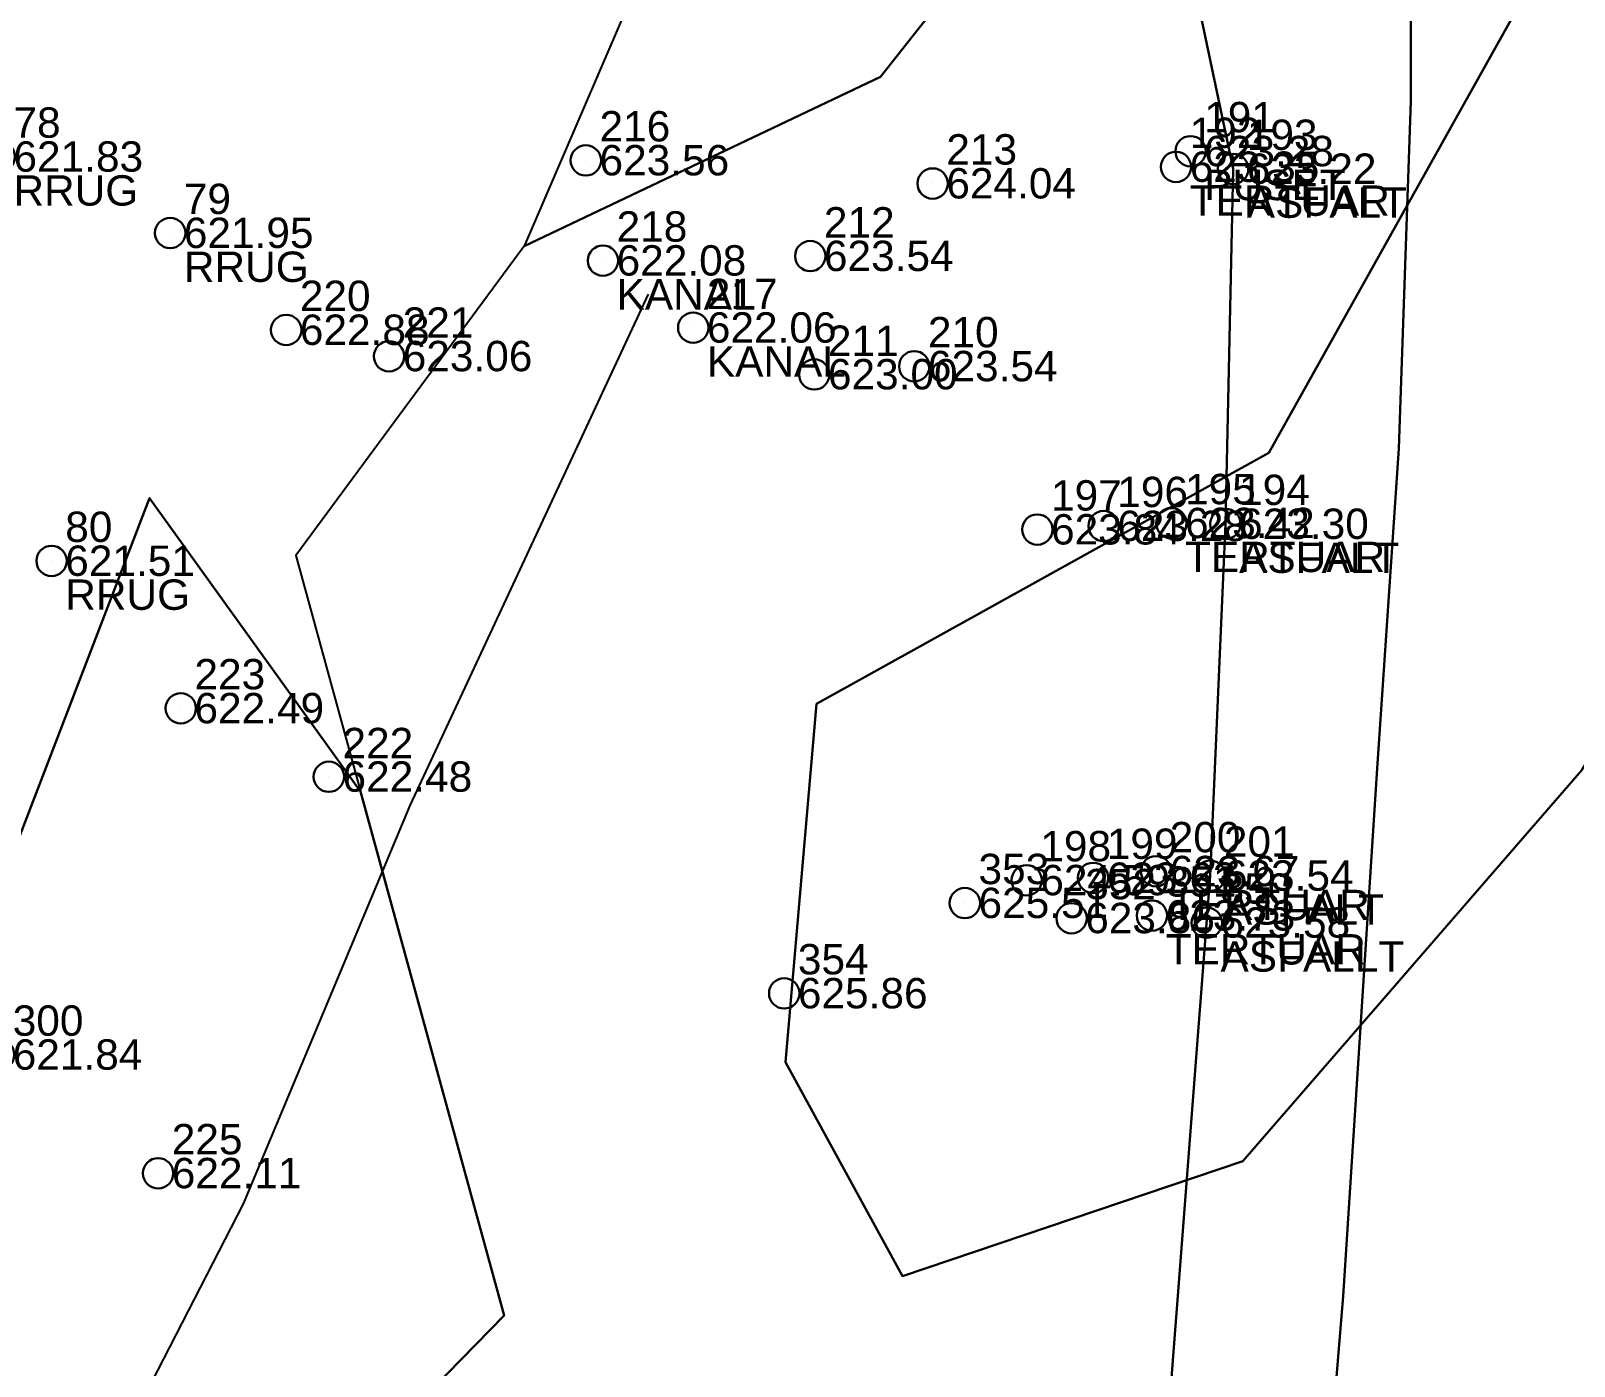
# Model space of a CAD drawing. Header units: metres. Extents: x 7508000 to 7510589, y 4725804 to 4728000.
# Drawn here: x 7509528 to 7509578.8, y 4726993.3 to 4727037.3 of the extents above; entities that cross this region are included whole.
import ezdxf

# ---------------------------------------------------------------- set-up
doc = ezdxf.new("R2010")
doc.units = ezdxf.units.M
for name, color, linetype in [('_KOCKA', 5, 'Continuous'), ('OBILIQ_PAR_PARCELGEOM_ILI', 7, 'Continuous'), ('Orotofoto 2018', 7, 'Continuous'), ('Parcela Baze', 7, 'Continuous'), ('V-NODE', 1, 'Continuous'), ('V-NODE-TEXT', 11, 'Continuous')]:
    doc.layers.add(name, color=color, linetype=linetype)
doc.styles.get("Standard").update_dxf_attribs({"font": 'arial.ttf'})
picture_1 = doc.add_image_def('image1.ecw', size_in_pixel=(11111, 11111))

# ---------------------------------------------------------------- blocks, each defined once
blk = doc.blocks.new('*U54')
at = {"color": 0, "linetype": 'ByBlock', "lineweight": -2, "transparency": 16777216}
blk.add_line((0, 0), (0, 0), dxfattribs=at)
blk.add_circle((0, 0), 0.5, dxfattribs=at)
blk = doc.blocks.new('*U286', base_point=(7509526.938, 4727033.123, 621.828))
at = {"layer": 'V-NODE-TEXT', "color": 1, "linetype": 'ByBlock', "char_height": 1}
for s, insert, attachment_point in [('78', (7509527.388, 4727033.734, 621.828), 7), ('621.83', (7509527.388, 4727033.123, 621.828), 4), ('RRUG', (7509527.388, 4727032.512, 621.828), 1)]:
    blk.add_mtext(s, dxfattribs=dict(at, insert=insert, attachment_point=attachment_point))
blk = doc.blocks.new('*U287', base_point=(7509526.938, 4727033.123, 621.828))
at = {"layer": 'V-NODE-TEXT', "color": 7, "lineweight": -2}
blk.add_blockref('*U286', (7509526.938, 4727033.123, 621.828), dxfattribs=at)
blk = doc.blocks.new('*U288', base_point=(7509526.938, 4727033.123, 621.828))
at = {"layer": 'V-NODE', "color": 7, "lineweight": -2, "xscale": 0.9999999800000003, "yscale": 0.9999999800000003, "zscale": 0.9999999800000003}
blk.add_blockref('*U54', (7509526.938, 4727033.123, 621.828), dxfattribs=at)
at = {"layer": 'V-NODE-TEXT', "color": 7, "lineweight": -2}
blk.add_blockref('*U287', (7509526.938, 4727033.123, 621.828), dxfattribs=at)
blk = doc.blocks.new('*U289', base_point=(7509532.551, 4727030.609, 621.9484))
at = {"layer": 'V-NODE-TEXT', "color": 1, "linetype": 'ByBlock', "char_height": 1}
for s, insert, attachment_point in [('79', (7509533.001, 4727031.219573, 621.9484), 7), ('621.95', (7509533.001, 4727030.609, 621.9484), 4), ('RRUG', (7509533.001, 4727029.998427, 621.9484), 1)]:
    blk.add_mtext(s, dxfattribs=dict(at, insert=insert, attachment_point=attachment_point))
blk = doc.blocks.new('*U290', base_point=(7509532.551, 4727030.609, 621.948))
at = {"layer": 'V-NODE-TEXT', "color": 7, "lineweight": -2}
blk.add_blockref('*U289', (7509532.551, 4727030.609, 621.948), dxfattribs=at)
blk = doc.blocks.new('*U291', base_point=(7509532.551, 4727030.609, 621.948))
at = {"layer": 'V-NODE', "color": 7, "lineweight": -2, "xscale": 0.9999999800000003, "yscale": 0.9999999800000003, "zscale": 0.9999999800000003}
blk.add_blockref('*U54', (7509532.551, 4727030.609, 621.948), dxfattribs=at)
at = {"layer": 'V-NODE-TEXT', "color": 7, "lineweight": -2}
blk.add_blockref('*U290', (7509532.551, 4727030.609, 621.948), dxfattribs=at)
blk = doc.blocks.new('*U292', base_point=(7509528.644, 4727019.807, 621.5142))
at = {"layer": 'V-NODE-TEXT', "color": 1, "linetype": 'ByBlock', "char_height": 1}
for s, insert, attachment_point in [('80', (7509529.094, 4727020.417573, 621.5142), 7), ('621.51', (7509529.094, 4727019.807, 621.5142), 4), ('RRUG', (7509529.094, 4727019.196427, 621.5142), 1)]:
    blk.add_mtext(s, dxfattribs=dict(at, insert=insert, attachment_point=attachment_point))
blk = doc.blocks.new('*U293', base_point=(7509528.644, 4727019.807, 621.514))
at = {"layer": 'V-NODE-TEXT', "color": 7, "lineweight": -2}
blk.add_blockref('*U292', (7509528.644, 4727019.807, 621.514), dxfattribs=at)
blk = doc.blocks.new('*U294', base_point=(7509528.644, 4727019.807, 621.514))
at = {"layer": 'V-NODE', "color": 7, "lineweight": -2, "xscale": 0.9999999800000003, "yscale": 0.9999999800000003, "zscale": 0.9999999800000003}
blk.add_blockref('*U54', (7509528.644, 4727019.807, 621.514), dxfattribs=at)
at = {"layer": 'V-NODE-TEXT', "color": 7, "lineweight": -2}
blk.add_blockref('*U293', (7509528.644, 4727019.807, 621.514), dxfattribs=at)
blk = doc.blocks.new('*U616', base_point=(7509566.163, 4727033.303, 623.281))
at = {"layer": 'V-NODE-TEXT', "color": 1, "linetype": 'ByBlock', "char_height": 1}
for s, insert, attachment_point in [('191', (7509566.613, 4727033.914, 623.281), 7), ('623.28', (7509566.613, 4727033.303, 623.281), 4), ('PUSET', (7509566.613, 4727032.692, 623.281), 1)]:
    blk.add_mtext(s, dxfattribs=dict(at, insert=insert, attachment_point=attachment_point))
blk = doc.blocks.new('*U617', base_point=(7509566.163, 4727033.303, 623.281))
at = {"layer": 'V-NODE-TEXT', "color": 7, "lineweight": -2}
blk.add_blockref('*U616', (7509566.163, 4727033.303, 623.281), dxfattribs=at)
blk = doc.blocks.new('*U618', base_point=(7509566.163, 4727033.303, 623.281))
at = {"layer": 'V-NODE', "color": 7, "lineweight": -2, "xscale": 0.9999999800000003, "yscale": 0.9999999800000003, "zscale": 0.9999999800000003}
blk.add_blockref('*U54', (7509566.163, 4727033.303, 623.281), dxfattribs=at)
at = {"layer": 'V-NODE-TEXT', "color": 7, "lineweight": -2}
blk.add_blockref('*U617', (7509566.163, 4727033.303, 623.281), dxfattribs=at)
blk = doc.blocks.new('*U619', base_point=(7509565.683, 4727032.787, 623.351))
at = {"layer": 'V-NODE-TEXT', "color": 1, "linetype": 'ByBlock', "char_height": 1}
for s, insert, attachment_point in [('192', (7509566.133, 4727033.398, 623.351), 7), ('623.35', (7509566.133, 4727032.787, 623.351), 4), ('TERTUAR', (7509566.133, 4727032.176, 623.351), 1)]:
    blk.add_mtext(s, dxfattribs=dict(at, insert=insert, attachment_point=attachment_point))
blk = doc.blocks.new('*U620', base_point=(7509565.683, 4727032.787, 623.351))
at = {"layer": 'V-NODE-TEXT', "color": 7, "lineweight": -2}
blk.add_blockref('*U619', (7509565.683, 4727032.787, 623.351), dxfattribs=at)
blk = doc.blocks.new('*U621', base_point=(7509565.683, 4727032.787, 623.351))
at = {"layer": 'V-NODE', "color": 7, "lineweight": -2, "xscale": 0.9999999800000003, "yscale": 0.9999999800000003, "zscale": 0.9999999800000003}
blk.add_blockref('*U54', (7509565.683, 4727032.787, 623.351), dxfattribs=at)
at = {"layer": 'V-NODE-TEXT', "color": 7, "lineweight": -2}
blk.add_blockref('*U620', (7509565.683, 4727032.787, 623.351), dxfattribs=at)
blk = doc.blocks.new('*U622', base_point=(7509567.565, 4727032.721, 623.223))
at = {"layer": 'V-NODE-TEXT', "color": 1, "linetype": 'ByBlock', "char_height": 1}
for s, insert, attachment_point in [('193', (7509568.015, 4727033.332, 623.223), 7), ('623.22', (7509568.015, 4727032.721, 623.223), 4), ('ASFALT', (7509568.015, 4727032.11, 623.223), 1)]:
    blk.add_mtext(s, dxfattribs=dict(at, insert=insert, attachment_point=attachment_point))
blk = doc.blocks.new('*U623', base_point=(7509567.565, 4727032.721, 623.223))
at = {"layer": 'V-NODE-TEXT', "color": 7, "lineweight": -2}
blk.add_blockref('*U622', (7509567.565, 4727032.721, 623.223), dxfattribs=at)
blk = doc.blocks.new('*U624', base_point=(7509567.565, 4727032.721, 623.223))
at = {"layer": 'V-NODE', "color": 7, "lineweight": -2, "xscale": 0.9999999800000003, "yscale": 0.9999999800000003, "zscale": 0.9999999800000003}
blk.add_blockref('*U54', (7509567.565, 4727032.721, 623.223), dxfattribs=at)
at = {"layer": 'V-NODE-TEXT', "color": 7, "lineweight": -2}
blk.add_blockref('*U623', (7509567.565, 4727032.721, 623.223), dxfattribs=at)
blk = doc.blocks.new('*U625', base_point=(7509567.311, 4727021.024, 623.298))
at = {"layer": 'V-NODE-TEXT', "color": 1, "linetype": 'ByBlock', "char_height": 1}
for s, insert, attachment_point in [('194', (7509567.761, 4727021.635, 623.298), 7), ('623.30', (7509567.761, 4727021.024, 623.298), 4), ('ASFALT', (7509567.761, 4727020.413, 623.298), 1)]:
    blk.add_mtext(s, dxfattribs=dict(at, insert=insert, attachment_point=attachment_point))
blk = doc.blocks.new('*U626', base_point=(7509567.311, 4727021.024, 623.298))
at = {"layer": 'V-NODE-TEXT', "color": 7, "lineweight": -2}
blk.add_blockref('*U625', (7509567.311, 4727021.024, 623.298), dxfattribs=at)
blk = doc.blocks.new('*U627', base_point=(7509567.311, 4727021.024, 623.298))
at = {"layer": 'V-NODE', "color": 7, "lineweight": -2, "xscale": 0.9999999800000003, "yscale": 0.9999999800000003, "zscale": 0.9999999800000003}
blk.add_blockref('*U54', (7509567.311, 4727021.024, 623.298), dxfattribs=at)
at = {"layer": 'V-NODE-TEXT', "color": 7, "lineweight": -2}
blk.add_blockref('*U626', (7509567.311, 4727021.024, 623.298), dxfattribs=at)
blk = doc.blocks.new('*U628', base_point=(7509565.53, 4727021.05, 623.425))
at = {"layer": 'V-NODE-TEXT', "color": 1, "linetype": 'ByBlock', "char_height": 1}
for s, insert, attachment_point in [('195', (7509565.98, 4727021.661, 623.425), 7), ('623.42', (7509565.98, 4727021.05, 623.425), 4), ('TERTUAR', (7509565.98, 4727020.439, 623.425), 1)]:
    blk.add_mtext(s, dxfattribs=dict(at, insert=insert, attachment_point=attachment_point))
blk = doc.blocks.new('*U629', base_point=(7509565.53, 4727021.05, 623.425))
at = {"layer": 'V-NODE-TEXT', "color": 7, "lineweight": -2}
blk.add_blockref('*U628', (7509565.53, 4727021.05, 623.425), dxfattribs=at)
blk = doc.blocks.new('*U630', base_point=(7509565.53, 4727021.05, 623.425))
at = {"layer": 'V-NODE', "color": 7, "lineweight": -2, "xscale": 0.9999999800000003, "yscale": 0.9999999800000003, "zscale": 0.9999999800000003}
blk.add_blockref('*U54', (7509565.53, 4727021.05, 623.425), dxfattribs=at)
at = {"layer": 'V-NODE-TEXT', "color": 7, "lineweight": -2}
blk.add_blockref('*U629', (7509565.53, 4727021.05, 623.425), dxfattribs=at)
blk = doc.blocks.new('*U631', base_point=(7509563.298, 4727020.955, 623.281))
at = {"layer": 'V-NODE-TEXT', "color": 1, "linetype": 'ByBlock', "char_height": 1}
for s, insert, attachment_point in [('196', (7509563.748, 4727021.566, 623.281), 7), ('623.28', (7509563.748, 4727020.955, 623.281), 4)]:
    blk.add_mtext(s, dxfattribs=dict(at, insert=insert, attachment_point=attachment_point))
blk = doc.blocks.new('*U632', base_point=(7509563.298, 4727020.955, 623.281))
at = {"layer": 'V-NODE-TEXT', "color": 7, "lineweight": -2}
blk.add_blockref('*U631', (7509563.298, 4727020.955, 623.281), dxfattribs=at)
blk = doc.blocks.new('*U633', base_point=(7509563.298, 4727020.955, 623.281))
at = {"layer": 'V-NODE', "color": 7, "lineweight": -2, "xscale": 0.9999999800000003, "yscale": 0.9999999800000003, "zscale": 0.9999999800000003}
blk.add_blockref('*U54', (7509563.298, 4727020.955, 623.281), dxfattribs=at)
at = {"layer": 'V-NODE-TEXT', "color": 7, "lineweight": -2}
blk.add_blockref('*U632', (7509563.298, 4727020.955, 623.281), dxfattribs=at)
blk = doc.blocks.new('*U634', base_point=(7509561.116, 4727020.841, 623.838))
at = {"layer": 'V-NODE-TEXT', "color": 1, "linetype": 'ByBlock', "char_height": 1}
for s, insert, attachment_point in [('197', (7509561.566, 4727021.452, 623.838), 7), ('623.84', (7509561.566, 4727020.841, 623.838), 4)]:
    blk.add_mtext(s, dxfattribs=dict(at, insert=insert, attachment_point=attachment_point))
blk = doc.blocks.new('*U635', base_point=(7509561.116, 4727020.841, 623.838))
at = {"layer": 'V-NODE-TEXT', "color": 7, "lineweight": -2}
blk.add_blockref('*U634', (7509561.116, 4727020.841, 623.838), dxfattribs=at)
blk = doc.blocks.new('*U636', base_point=(7509561.116, 4727020.841, 623.838))
at = {"layer": 'V-NODE', "color": 7, "lineweight": -2, "xscale": 0.9999999800000003, "yscale": 0.9999999800000003, "zscale": 0.9999999800000003}
blk.add_blockref('*U54', (7509561.116, 4727020.841, 623.838), dxfattribs=at)
at = {"layer": 'V-NODE-TEXT', "color": 7, "lineweight": -2}
blk.add_blockref('*U635', (7509561.116, 4727020.841, 623.838), dxfattribs=at)
blk = doc.blocks.new('*U637', base_point=(7509560.764, 4727009.286, 624.5886))
at = {"layer": 'V-NODE-TEXT', "color": 1, "linetype": 'ByBlock', "char_height": 1}
for s, insert, attachment_point in [('198', (7509561.214, 4727009.896573, 624.5886), 7), ('624.59', (7509561.214, 4727009.286, 624.5886), 4)]:
    blk.add_mtext(s, dxfattribs=dict(at, insert=insert, attachment_point=attachment_point))
blk = doc.blocks.new('*U638', base_point=(7509560.764, 4727009.286, 624.589))
at = {"layer": 'V-NODE-TEXT', "color": 7, "lineweight": -2}
blk.add_blockref('*U637', (7509560.764, 4727009.286, 624.589), dxfattribs=at)
blk = doc.blocks.new('*U639', base_point=(7509560.764, 4727009.286, 624.589))
at = {"layer": 'V-NODE', "color": 7, "lineweight": -2, "xscale": 0.9999999800000003, "yscale": 0.9999999800000003, "zscale": 0.9999999800000003}
blk.add_blockref('*U54', (7509560.764, 4727009.286, 624.589), dxfattribs=at)
at = {"layer": 'V-NODE-TEXT', "color": 7, "lineweight": -2}
blk.add_blockref('*U638', (7509560.764, 4727009.286, 624.589), dxfattribs=at)
blk = doc.blocks.new('*U640', base_point=(7509562.953, 4727009.365, 623.627))
at = {"layer": 'V-NODE-TEXT', "color": 1, "linetype": 'ByBlock', "char_height": 1}
for s, insert, attachment_point in [('199', (7509563.403, 4727009.976, 623.627), 7), ('623.63', (7509563.403, 4727009.365, 623.627), 4)]:
    blk.add_mtext(s, dxfattribs=dict(at, insert=insert, attachment_point=attachment_point))
blk = doc.blocks.new('*U641', base_point=(7509562.953, 4727009.365, 623.627))
at = {"layer": 'V-NODE-TEXT', "color": 7, "lineweight": -2}
blk.add_blockref('*U640', (7509562.953, 4727009.365, 623.627), dxfattribs=at)
blk = doc.blocks.new('*U642', base_point=(7509562.953, 4727009.365, 623.627))
at = {"layer": 'V-NODE', "color": 7, "lineweight": -2, "xscale": 0.9999999800000003, "yscale": 0.9999999800000003, "zscale": 0.9999999800000003}
blk.add_blockref('*U54', (7509562.953, 4727009.365, 623.627), dxfattribs=at)
at = {"layer": 'V-NODE-TEXT', "color": 7, "lineweight": -2}
blk.add_blockref('*U641', (7509562.953, 4727009.365, 623.627), dxfattribs=at)
blk = doc.blocks.new('*U643', base_point=(7509565.025, 4727009.584, 623.674))
at = {"layer": 'V-NODE-TEXT', "color": 1, "linetype": 'ByBlock', "char_height": 1}
for s, insert, attachment_point in [('200', (7509565.475, 4727010.195, 623.674), 7), ('623.67', (7509565.475, 4727009.584, 623.674), 4), ('TERTUAR', (7509565.475, 4727008.973, 623.674), 1)]:
    blk.add_mtext(s, dxfattribs=dict(at, insert=insert, attachment_point=attachment_point))
blk = doc.blocks.new('*U644', base_point=(7509565.025, 4727009.584, 623.674))
at = {"layer": 'V-NODE-TEXT', "color": 7, "lineweight": -2}
blk.add_blockref('*U643', (7509565.025, 4727009.584, 623.674), dxfattribs=at)
blk = doc.blocks.new('*U645', base_point=(7509565.025, 4727009.584, 623.674))
at = {"layer": 'V-NODE', "color": 7, "lineweight": -2, "xscale": 0.9999999800000003, "yscale": 0.9999999800000003, "zscale": 0.9999999800000003}
blk.add_blockref('*U54', (7509565.025, 4727009.584, 623.674), dxfattribs=at)
at = {"layer": 'V-NODE-TEXT', "color": 7, "lineweight": -2}
blk.add_blockref('*U644', (7509565.025, 4727009.584, 623.674), dxfattribs=at)
blk = doc.blocks.new('*U646', base_point=(7509566.81, 4727009.436, 623.539))
at = {"layer": 'V-NODE-TEXT', "color": 1, "linetype": 'ByBlock', "char_height": 1}
for s, insert, attachment_point in [('201', (7509567.26, 4727010.047, 623.539), 7), ('623.54', (7509567.26, 4727009.436, 623.539), 4), ('ASFALT', (7509567.26, 4727008.825, 623.539), 1)]:
    blk.add_mtext(s, dxfattribs=dict(at, insert=insert, attachment_point=attachment_point))
blk = doc.blocks.new('*U647', base_point=(7509566.81, 4727009.436, 623.539))
at = {"layer": 'V-NODE-TEXT', "color": 7, "lineweight": -2}
blk.add_blockref('*U646', (7509566.81, 4727009.436, 623.539), dxfattribs=at)
blk = doc.blocks.new('*U648', base_point=(7509566.81, 4727009.436, 623.539))
at = {"layer": 'V-NODE', "color": 7, "lineweight": -2, "xscale": 0.9999999800000003, "yscale": 0.9999999800000003, "zscale": 0.9999999800000003}
blk.add_blockref('*U54', (7509566.81, 4727009.436, 623.539), dxfattribs=at)
at = {"layer": 'V-NODE-TEXT', "color": 7, "lineweight": -2}
blk.add_blockref('*U647', (7509566.81, 4727009.436, 623.539), dxfattribs=at)
blk = doc.blocks.new('*U649', base_point=(7509557.06, 4727026.219, 623.542))
at = {"layer": 'V-NODE-TEXT', "color": 1, "linetype": 'ByBlock', "char_height": 1}
for s, insert, attachment_point in [('210', (7509557.51, 4727026.83, 623.542), 7), ('623.54', (7509557.51, 4727026.219, 623.542), 4)]:
    blk.add_mtext(s, dxfattribs=dict(at, insert=insert, attachment_point=attachment_point))
blk = doc.blocks.new('*U650', base_point=(7509557.06, 4727026.219, 623.542))
at = {"layer": 'V-NODE-TEXT', "color": 7, "lineweight": -2}
blk.add_blockref('*U649', (7509557.06, 4727026.219, 623.542), dxfattribs=at)
blk = doc.blocks.new('*U651', base_point=(7509557.06, 4727026.219, 623.542))
at = {"layer": 'V-NODE', "color": 7, "lineweight": -2, "xscale": 0.9999999800000003, "yscale": 0.9999999800000003, "zscale": 0.9999999800000003}
blk.add_blockref('*U54', (7509557.06, 4727026.219, 623.542), dxfattribs=at)
at = {"layer": 'V-NODE-TEXT', "color": 7, "lineweight": -2}
blk.add_blockref('*U650', (7509557.06, 4727026.219, 623.542), dxfattribs=at)
blk = doc.blocks.new('*U652', base_point=(7509553.767, 4727025.951, 623.004))
at = {"layer": 'V-NODE-TEXT', "color": 1, "linetype": 'ByBlock', "char_height": 1}
for s, insert, attachment_point in [('211', (7509554.217, 4727026.562, 623.004), 7), ('623.00', (7509554.217, 4727025.951, 623.004), 4)]:
    blk.add_mtext(s, dxfattribs=dict(at, insert=insert, attachment_point=attachment_point))
blk = doc.blocks.new('*U653', base_point=(7509553.767, 4727025.951, 623.004))
at = {"layer": 'V-NODE-TEXT', "color": 7, "lineweight": -2}
blk.add_blockref('*U652', (7509553.767, 4727025.951, 623.004), dxfattribs=at)
blk = doc.blocks.new('*U654', base_point=(7509553.767, 4727025.951, 623.004))
at = {"layer": 'V-NODE', "color": 7, "lineweight": -2, "xscale": 0.9999999800000003, "yscale": 0.9999999800000003, "zscale": 0.9999999800000003}
blk.add_blockref('*U54', (7509553.767, 4727025.951, 623.004), dxfattribs=at)
at = {"layer": 'V-NODE-TEXT', "color": 7, "lineweight": -2}
blk.add_blockref('*U653', (7509553.767, 4727025.951, 623.004), dxfattribs=at)
blk = doc.blocks.new('*U655', base_point=(7509553.635, 4727029.85, 623.538))
at = {"layer": 'V-NODE-TEXT', "color": 1, "linetype": 'ByBlock', "char_height": 1}
for s, insert, attachment_point in [('212', (7509554.085, 4727030.461, 623.538), 7), ('623.54', (7509554.085, 4727029.85, 623.538), 4)]:
    blk.add_mtext(s, dxfattribs=dict(at, insert=insert, attachment_point=attachment_point))
blk = doc.blocks.new('*U656', base_point=(7509553.635, 4727029.85, 623.538))
at = {"layer": 'V-NODE-TEXT', "color": 7, "lineweight": -2}
blk.add_blockref('*U655', (7509553.635, 4727029.85, 623.538), dxfattribs=at)
blk = doc.blocks.new('*U657', base_point=(7509553.635, 4727029.85, 623.538))
at = {"layer": 'V-NODE', "color": 7, "lineweight": -2, "xscale": 0.9999999800000003, "yscale": 0.9999999800000003, "zscale": 0.9999999800000003}
blk.add_blockref('*U54', (7509553.635, 4727029.85, 623.538), dxfattribs=at)
at = {"layer": 'V-NODE-TEXT', "color": 7, "lineweight": -2}
blk.add_blockref('*U656', (7509553.635, 4727029.85, 623.538), dxfattribs=at)
blk = doc.blocks.new('*U658', base_point=(7509557.667, 4727032.24, 624.0372))
at = {"layer": 'V-NODE-TEXT', "color": 1, "linetype": 'ByBlock', "char_height": 1}
for s, insert, attachment_point in [('213', (7509558.117, 4727032.850573, 624.0372), 7), ('624.04', (7509558.117, 4727032.24, 624.0372), 4)]:
    blk.add_mtext(s, dxfattribs=dict(at, insert=insert, attachment_point=attachment_point))
blk = doc.blocks.new('*U659', base_point=(7509557.667, 4727032.24, 624.037))
at = {"layer": 'V-NODE-TEXT', "color": 7, "lineweight": -2}
blk.add_blockref('*U658', (7509557.667, 4727032.24, 624.037), dxfattribs=at)
blk = doc.blocks.new('*U660', base_point=(7509557.667, 4727032.24, 624.037))
at = {"layer": 'V-NODE', "color": 7, "lineweight": -2, "xscale": 0.9999999800000003, "yscale": 0.9999999800000003, "zscale": 0.9999999800000003}
blk.add_blockref('*U54', (7509557.667, 4727032.24, 624.037), dxfattribs=at)
at = {"layer": 'V-NODE-TEXT', "color": 7, "lineweight": -2}
blk.add_blockref('*U659', (7509557.667, 4727032.24, 624.037), dxfattribs=at)
blk = doc.blocks.new('*U667', base_point=(7509546.243, 4727033.001, 623.563))
at = {"layer": 'V-NODE-TEXT', "color": 1, "linetype": 'ByBlock', "char_height": 1}
for s, insert, attachment_point in [('216', (7509546.693, 4727033.612, 623.563), 7), ('623.56', (7509546.693, 4727033.001, 623.563), 4)]:
    blk.add_mtext(s, dxfattribs=dict(at, insert=insert, attachment_point=attachment_point))
blk = doc.blocks.new('*U668', base_point=(7509546.243, 4727033.001, 623.563))
at = {"layer": 'V-NODE-TEXT', "color": 7, "lineweight": -2}
blk.add_blockref('*U667', (7509546.243, 4727033.001, 623.563), dxfattribs=at)
blk = doc.blocks.new('*U669', base_point=(7509546.243, 4727033.001, 623.563))
at = {"layer": 'V-NODE', "color": 7, "lineweight": -2, "xscale": 0.9999999800000003, "yscale": 0.9999999800000003, "zscale": 0.9999999800000003}
blk.add_blockref('*U54', (7509546.243, 4727033.001, 623.563), dxfattribs=at)
at = {"layer": 'V-NODE-TEXT', "color": 7, "lineweight": -2}
blk.add_blockref('*U668', (7509546.243, 4727033.001, 623.563), dxfattribs=at)
blk = doc.blocks.new('*U670', base_point=(7509549.779, 4727027.491, 622.0642))
at = {"layer": 'V-NODE-TEXT', "color": 1, "linetype": 'ByBlock', "char_height": 1}
for s, insert, attachment_point in [('217', (7509550.229, 4727028.101573, 622.0642), 7), ('622.06', (7509550.229, 4727027.491, 622.0642), 4), ('KANAL', (7509550.229, 4727026.880427, 622.0642), 1)]:
    blk.add_mtext(s, dxfattribs=dict(at, insert=insert, attachment_point=attachment_point))
blk = doc.blocks.new('*U671', base_point=(7509549.779, 4727027.491, 622.064))
at = {"layer": 'V-NODE-TEXT', "color": 7, "lineweight": -2}
blk.add_blockref('*U670', (7509549.779, 4727027.491, 622.064), dxfattribs=at)
blk = doc.blocks.new('*U672', base_point=(7509549.779, 4727027.491, 622.064))
at = {"layer": 'V-NODE', "color": 7, "lineweight": -2, "xscale": 0.9999999800000003, "yscale": 0.9999999800000003, "zscale": 0.9999999800000003}
blk.add_blockref('*U54', (7509549.779, 4727027.491, 622.064), dxfattribs=at)
at = {"layer": 'V-NODE-TEXT', "color": 7, "lineweight": -2}
blk.add_blockref('*U671', (7509549.779, 4727027.491, 622.064), dxfattribs=at)
blk = doc.blocks.new('*U673', base_point=(7509546.806, 4727029.7, 622.0842))
at = {"layer": 'V-NODE-TEXT', "color": 1, "linetype": 'ByBlock', "char_height": 1}
for s, insert, attachment_point in [('218', (7509547.256, 4727030.310573, 622.0842), 7), ('622.08', (7509547.256, 4727029.7, 622.0842), 4), ('KANAL', (7509547.256, 4727029.089427, 622.0842), 1)]:
    blk.add_mtext(s, dxfattribs=dict(at, insert=insert, attachment_point=attachment_point))
blk = doc.blocks.new('*U674', base_point=(7509546.806, 4727029.7, 622.084))
at = {"layer": 'V-NODE-TEXT', "color": 7, "lineweight": -2}
blk.add_blockref('*U673', (7509546.806, 4727029.7, 622.084), dxfattribs=at)
blk = doc.blocks.new('*U675', base_point=(7509546.806, 4727029.7, 622.084))
at = {"layer": 'V-NODE', "color": 7, "lineweight": -2, "xscale": 0.9999999800000003, "yscale": 0.9999999800000003, "zscale": 0.9999999800000003}
blk.add_blockref('*U54', (7509546.806, 4727029.7, 622.084), dxfattribs=at)
at = {"layer": 'V-NODE-TEXT', "color": 7, "lineweight": -2}
blk.add_blockref('*U674', (7509546.806, 4727029.7, 622.084), dxfattribs=at)
blk = doc.blocks.new('*U679', base_point=(7509536.372, 4727027.416, 622.8823))
at = {"layer": 'V-NODE-TEXT', "color": 1, "linetype": 'ByBlock', "char_height": 1}
for s, insert, attachment_point in [('220', (7509536.822, 4727028.026573, 622.8823), 7), ('622.88', (7509536.822, 4727027.416, 622.8823), 4)]:
    blk.add_mtext(s, dxfattribs=dict(at, insert=insert, attachment_point=attachment_point))
blk = doc.blocks.new('*U680', base_point=(7509536.372, 4727027.416, 622.882))
at = {"layer": 'V-NODE-TEXT', "color": 7, "lineweight": -2}
blk.add_blockref('*U679', (7509536.372, 4727027.416, 622.882), dxfattribs=at)
blk = doc.blocks.new('*U681', base_point=(7509536.372, 4727027.416, 622.882))
at = {"layer": 'V-NODE', "color": 7, "lineweight": -2, "xscale": 0.9999999800000003, "yscale": 0.9999999800000003, "zscale": 0.9999999800000003}
blk.add_blockref('*U54', (7509536.372, 4727027.416, 622.882), dxfattribs=at)
at = {"layer": 'V-NODE-TEXT', "color": 7, "lineweight": -2}
blk.add_blockref('*U680', (7509536.372, 4727027.416, 622.882), dxfattribs=at)
blk = doc.blocks.new('*U682', base_point=(7509539.76, 4727026.549, 623.056))
at = {"layer": 'V-NODE-TEXT', "color": 1, "linetype": 'ByBlock', "char_height": 1}
for s, insert, attachment_point in [('221', (7509540.21, 4727027.16, 623.056), 7), ('623.06', (7509540.21, 4727026.549, 623.056), 4)]:
    blk.add_mtext(s, dxfattribs=dict(at, insert=insert, attachment_point=attachment_point))
blk = doc.blocks.new('*U683', base_point=(7509539.76, 4727026.549, 623.056))
at = {"layer": 'V-NODE-TEXT', "color": 7, "lineweight": -2}
blk.add_blockref('*U682', (7509539.76, 4727026.549, 623.056), dxfattribs=at)
blk = doc.blocks.new('*U684', base_point=(7509539.76, 4727026.549, 623.056))
at = {"layer": 'V-NODE', "color": 7, "lineweight": -2, "xscale": 0.9999999800000003, "yscale": 0.9999999800000003, "zscale": 0.9999999800000003}
blk.add_blockref('*U54', (7509539.76, 4727026.549, 623.056), dxfattribs=at)
at = {"layer": 'V-NODE-TEXT', "color": 7, "lineweight": -2}
blk.add_blockref('*U683', (7509539.76, 4727026.549, 623.056), dxfattribs=at)
blk = doc.blocks.new('*U685', base_point=(7509537.777, 4727012.697, 622.477))
at = {"layer": 'V-NODE-TEXT', "color": 1, "linetype": 'ByBlock', "char_height": 1}
for s, insert, attachment_point in [('222', (7509538.227, 4727013.307573, 622.477), 7), ('622.48', (7509538.227, 4727012.697, 622.477), 4)]:
    blk.add_mtext(s, dxfattribs=dict(at, insert=insert, attachment_point=attachment_point))
blk = doc.blocks.new('*U686', base_point=(7509537.777, 4727012.697, 622.477))
at = {"layer": 'V-NODE-TEXT', "color": 7, "lineweight": -2}
blk.add_blockref('*U685', (7509537.777, 4727012.697, 622.477), dxfattribs=at)
blk = doc.blocks.new('*U687', base_point=(7509537.777, 4727012.697, 622.477))
at = {"layer": 'V-NODE', "color": 7, "lineweight": -2, "xscale": 0.9999999800000003, "yscale": 0.9999999800000003, "zscale": 0.9999999800000003}
blk.add_blockref('*U54', (7509537.777, 4727012.697, 622.477), dxfattribs=at)
at = {"layer": 'V-NODE-TEXT', "color": 7, "lineweight": -2}
blk.add_blockref('*U686', (7509537.777, 4727012.697, 622.477), dxfattribs=at)
blk = doc.blocks.new('*U688', base_point=(7509532.9, 4727014.951, 622.4899))
at = {"layer": 'V-NODE-TEXT', "color": 1, "linetype": 'ByBlock', "char_height": 1}
for s, insert, attachment_point in [('223', (7509533.35, 4727015.561573, 622.4899), 7), ('622.49', (7509533.35, 4727014.951, 622.4899), 4)]:
    blk.add_mtext(s, dxfattribs=dict(at, insert=insert, attachment_point=attachment_point))
blk = doc.blocks.new('*U689', base_point=(7509532.9, 4727014.951, 622.49))
at = {"layer": 'V-NODE-TEXT', "color": 7, "lineweight": -2}
blk.add_blockref('*U688', (7509532.9, 4727014.951, 622.49), dxfattribs=at)
blk = doc.blocks.new('*U690', base_point=(7509532.9, 4727014.951, 622.49))
at = {"layer": 'V-NODE', "color": 7, "lineweight": -2, "xscale": 0.9999999800000003, "yscale": 0.9999999800000003, "zscale": 0.9999999800000003}
blk.add_blockref('*U54', (7509532.9, 4727014.951, 622.49), dxfattribs=at)
at = {"layer": 'V-NODE-TEXT', "color": 7, "lineweight": -2}
blk.add_blockref('*U689', (7509532.9, 4727014.951, 622.49), dxfattribs=at)
blk = doc.blocks.new('*U691', base_point=(7509532.153, 4726999.634, 622.1081))
at = {"layer": 'V-NODE-TEXT', "color": 1, "linetype": 'ByBlock', "char_height": 1}
for s, insert, attachment_point in [('225', (7509532.603, 4727000.244573, 622.1081), 7), ('622.11', (7509532.603, 4726999.634, 622.1081), 4)]:
    blk.add_mtext(s, dxfattribs=dict(at, insert=insert, attachment_point=attachment_point))
blk = doc.blocks.new('*U692', base_point=(7509532.153, 4726999.634, 622.108))
at = {"layer": 'V-NODE-TEXT', "color": 7, "lineweight": -2}
blk.add_blockref('*U691', (7509532.153, 4726999.634, 622.108), dxfattribs=at)
blk = doc.blocks.new('*U693', base_point=(7509532.153, 4726999.634, 622.108))
at = {"layer": 'V-NODE', "color": 7, "lineweight": -2, "xscale": 0.9999999800000003, "yscale": 0.9999999800000003, "zscale": 0.9999999800000003}
blk.add_blockref('*U54', (7509532.153, 4726999.634, 622.108), dxfattribs=at)
at = {"layer": 'V-NODE-TEXT', "color": 7, "lineweight": -2}
blk.add_blockref('*U692', (7509532.153, 4726999.634, 622.108), dxfattribs=at)
blk = doc.blocks.new('*U907', base_point=(7509526.914, 4727003.54, 621.8367))
at = {"layer": 'V-NODE-TEXT', "color": 1, "linetype": 'ByBlock', "char_height": 1}
for s, insert, attachment_point in [('300', (7509527.364, 4727004.150573, 621.8367), 7), ('621.84', (7509527.364, 4727003.54, 621.8367), 4)]:
    blk.add_mtext(s, dxfattribs=dict(at, insert=insert, attachment_point=attachment_point))
blk = doc.blocks.new('*U908', base_point=(7509526.914, 4727003.54, 621.837))
at = {"layer": 'V-NODE-TEXT', "color": 7, "lineweight": -2}
blk.add_blockref('*U907', (7509526.914, 4727003.54, 621.837), dxfattribs=at)
blk = doc.blocks.new('*U909', base_point=(7509526.914, 4727003.54, 621.837))
at = {"layer": 'V-NODE', "color": 7, "lineweight": -2, "xscale": 0.9999999800000003, "yscale": 0.9999999800000003, "zscale": 0.9999999800000003}
blk.add_blockref('*U54', (7509526.914, 4727003.54, 621.837), dxfattribs=at)
at = {"layer": 'V-NODE-TEXT', "color": 7, "lineweight": -2}
blk.add_blockref('*U908', (7509526.914, 4727003.54, 621.837), dxfattribs=at)
blk = doc.blocks.new('*U1057', base_point=(7509566.699, 4727007.888, 623.583))
at = {"layer": 'V-NODE-TEXT', "color": 1, "linetype": 'ByBlock', "char_height": 1}
for s, insert, attachment_point in [('350', (7509567.149, 4727008.499, 623.583), 7), ('623.58', (7509567.149, 4727007.888, 623.583), 4), ('ASFALLT', (7509567.149, 4727007.277, 623.583), 1)]:
    blk.add_mtext(s, dxfattribs=dict(at, insert=insert, attachment_point=attachment_point))
blk = doc.blocks.new('*U1058', base_point=(7509566.699, 4727007.888, 623.583))
at = {"layer": 'V-NODE-TEXT', "color": 7, "lineweight": -2}
blk.add_blockref('*U1057', (7509566.699, 4727007.888, 623.583), dxfattribs=at)
blk = doc.blocks.new('*U1059', base_point=(7509566.699, 4727007.888, 623.583))
at = {"layer": 'V-NODE', "color": 7, "lineweight": -2, "xscale": 0.9999999800000003, "yscale": 0.9999999800000003, "zscale": 0.9999999800000003}
blk.add_blockref('*U54', (7509566.699, 4727007.888, 623.583), dxfattribs=at)
at = {"layer": 'V-NODE-TEXT', "color": 7, "lineweight": -2}
blk.add_blockref('*U1058', (7509566.699, 4727007.888, 623.583), dxfattribs=at)
blk = doc.blocks.new('*U1060', base_point=(7509564.891, 4727008.123, 623.726))
at = {"layer": 'V-NODE-TEXT', "color": 1, "linetype": 'ByBlock', "char_height": 1}
for s, insert, attachment_point in [('351', (7509565.341, 4727008.734, 623.726), 7), ('623.73', (7509565.341, 4727008.123, 623.726), 4), ('TERTUAR', (7509565.341, 4727007.512, 623.726), 1)]:
    blk.add_mtext(s, dxfattribs=dict(at, insert=insert, attachment_point=attachment_point))
blk = doc.blocks.new('*U1061', base_point=(7509564.891, 4727008.123, 623.726))
at = {"layer": 'V-NODE-TEXT', "color": 7, "lineweight": -2}
blk.add_blockref('*U1060', (7509564.891, 4727008.123, 623.726), dxfattribs=at)
blk = doc.blocks.new('*U1062', base_point=(7509564.891, 4727008.123, 623.726))
at = {"layer": 'V-NODE', "color": 7, "lineweight": -2, "xscale": 0.9999999800000003, "yscale": 0.9999999800000003, "zscale": 0.9999999800000003}
blk.add_blockref('*U54', (7509564.891, 4727008.123, 623.726), dxfattribs=at)
at = {"layer": 'V-NODE-TEXT', "color": 7, "lineweight": -2}
blk.add_blockref('*U1061', (7509564.891, 4727008.123, 623.726), dxfattribs=at)
blk = doc.blocks.new('*U1063', base_point=(7509562.242, 4727008.036, 623.856))
at = {"layer": 'V-NODE-TEXT', "color": 1, "linetype": 'ByBlock', "char_height": 1}
for s, insert, attachment_point in [('352', (7509562.692, 4727008.647, 623.856), 7), ('623.86', (7509562.692, 4727008.036, 623.856), 4)]:
    blk.add_mtext(s, dxfattribs=dict(at, insert=insert, attachment_point=attachment_point))
blk = doc.blocks.new('*U1064', base_point=(7509562.242, 4727008.036, 623.856))
at = {"layer": 'V-NODE-TEXT', "color": 7, "lineweight": -2}
blk.add_blockref('*U1063', (7509562.242, 4727008.036, 623.856), dxfattribs=at)
blk = doc.blocks.new('*U1065', base_point=(7509562.242, 4727008.036, 623.856))
at = {"layer": 'V-NODE', "color": 7, "lineweight": -2, "xscale": 0.9999999800000003, "yscale": 0.9999999800000003, "zscale": 0.9999999800000003}
blk.add_blockref('*U54', (7509562.242, 4727008.036, 623.856), dxfattribs=at)
at = {"layer": 'V-NODE-TEXT', "color": 7, "lineweight": -2}
blk.add_blockref('*U1064', (7509562.242, 4727008.036, 623.856), dxfattribs=at)
blk = doc.blocks.new('*U1066', base_point=(7509558.727, 4727008.535, 625.5106))
at = {"layer": 'V-NODE-TEXT', "color": 1, "linetype": 'ByBlock', "char_height": 1}
for s, insert, attachment_point in [('353', (7509559.177, 4727009.145573, 625.5106), 7), ('625.51', (7509559.177, 4727008.535, 625.5106), 4)]:
    blk.add_mtext(s, dxfattribs=dict(at, insert=insert, attachment_point=attachment_point))
blk = doc.blocks.new('*U1067', base_point=(7509558.727, 4727008.535, 625.511))
at = {"layer": 'V-NODE-TEXT', "color": 7, "lineweight": -2}
blk.add_blockref('*U1066', (7509558.727, 4727008.535, 625.511), dxfattribs=at)
blk = doc.blocks.new('*U1068', base_point=(7509558.727, 4727008.535, 625.511))
at = {"layer": 'V-NODE', "color": 7, "lineweight": -2, "xscale": 0.9999999800000003, "yscale": 0.9999999800000003, "zscale": 0.9999999800000003}
blk.add_blockref('*U54', (7509558.727, 4727008.535, 625.511), dxfattribs=at)
at = {"layer": 'V-NODE-TEXT', "color": 7, "lineweight": -2}
blk.add_blockref('*U1067', (7509558.727, 4727008.535, 625.511), dxfattribs=at)
blk = doc.blocks.new('*U1069', base_point=(7509552.777, 4727005.561, 625.8617))
at = {"layer": 'V-NODE-TEXT', "color": 1, "linetype": 'ByBlock', "char_height": 1}
for s, insert, attachment_point in [('354', (7509553.227, 4727006.171573, 625.8617), 7), ('625.86', (7509553.227, 4727005.561, 625.8617), 4)]:
    blk.add_mtext(s, dxfattribs=dict(at, insert=insert, attachment_point=attachment_point))
blk = doc.blocks.new('*U1070', base_point=(7509552.777, 4727005.561, 625.862))
at = {"layer": 'V-NODE-TEXT', "color": 7, "lineweight": -2}
blk.add_blockref('*U1069', (7509552.777, 4727005.561, 625.862), dxfattribs=at)
blk = doc.blocks.new('*U1071', base_point=(7509552.777, 4727005.561, 625.862))
at = {"layer": 'V-NODE', "color": 7, "lineweight": -2, "xscale": 0.9999999800000003, "yscale": 0.9999999800000003, "zscale": 0.9999999800000003}
blk.add_blockref('*U54', (7509552.777, 4727005.561, 625.862), dxfattribs=at)
at = {"layer": 'V-NODE-TEXT', "color": 7, "lineweight": -2}
blk.add_blockref('*U1070', (7509552.777, 4727005.561, 625.862), dxfattribs=at)

msp = doc.modelspace()

# ---------------------------------------------------------------- linework, layer by layer
at = {"layer": '_KOCKA', "color": 5, "lineweight": 30, "elevation": 623.654, "flags": 128}
msp.add_lwpolyline([(7509555.286, 4727055.064), (7509561.632, 4727049.947), (7509565.044, 4727044.698), (7509567.565, 4727032.721), (7509567.311, 4727021.024), (7509566.81, 4727009.436), (7509564.569, 4726980.34), (7509562.303, 4726960.658), (7509559.793, 4726943.235), (7509556.983, 4726926.748), (7509555.466, 4726918.858), (7509552.936, 4726906.716), (7509547.954, 4726885.571), (7509541.921, 4726863.567), (7509534.448, 4726839.49), (7509525.416, 4726813.887), (7509512.983, 4726780.455), (7509507.753, 4726766.091), (7509499.591, 4726740.184), (7509493.409, 4726717.96), (7509486.474, 4726695.571), (7509478.455, 4726669.09)], dxfattribs=at)
at = {"layer": '_KOCKA', "color": 5, "lineweight": 30, "flags": 128}
msp.add_lwpolyline([(7509573.421, 4727040.973), (7509573.421, 4727034.948), (7509573.021, 4727023.51), (7509572.307, 4727012.966), (7509571.192, 4726995.584), (7509569.523, 4726975.353), (7509566.824, 4726953.448), (7509563.091, 4726929.875), (7509558.81, 4726908.788), (7509555.391, 4726892.976), (7509549.917, 4726872.182), (7509544.684, 4726853.473)], dxfattribs=at)
at = {"layer": '_KOCKA', "elevation": 622.074, "flags": 128}
msp.add_lwpolyline([(7509548.293, 4727028.595), (7509540.448, 4727011.751), (7509534.956, 4726998.631), (7509529.705, 4726988.412), (7509519.716, 4726976.396), (7509510.036, 4726966.62), (7509499.948, 4726953.658)], dxfattribs=at)
at = {"layer": 'OBILIQ_PAR_PARCELGEOM_ILI', "color": 7, "linetype": 'Continuous'}
for points in [[(7509728.415, 4727154.738), (7509702.6, 4727128.199), (7509692.726, 4727114.704), (7509665.186, 4727087.873), (7509661.215, 4727084.326), (7509630.59, 4727073.67), (7509615.089, 4727068.276), (7509601.066, 4727067.6), (7509579.523, 4727062.448), (7509569.385, 4727051.634), (7509562.289, 4727043.779), (7509555.953, 4727035.753), (7509544.21, 4727030.178), (7509536.688, 4727019.985), (7509543.552, 4726994.945), (7509515.84, 4726966.599), (7509483.172, 4726948.55), (7509445.418, 4726936.603), (7509407.666, 4726941.434)], [(7509420.61, 4726923.74), (7509446.901, 4726922.193), (7509489.413, 4726937.538), (7509510.034, 4726944.716), (7509529.188, 4726955.62), (7509547.646, 4726963.589), (7509566.761, 4726980.94), (7509577.199, 4726986.045), (7509595.862, 4727011.755), (7509612.43, 4727014.92), (7509615.833, 4727025.298), (7509595.702, 4727019.259), (7509589.668, 4727022.142), (7509583.154, 4727019.739), (7509579.042, 4727012.904), (7509567.882, 4727000.037), (7509556.669, 4726996.246), (7509552.825, 4727003.294), (7509553.84, 4727015.095), (7509568.737, 4727023.37), (7509577.335, 4727038.748)]]:
    msp.add_lwpolyline(points, dxfattribs=at)
for points in [[(7509661.215, 4727084.326), (7509665.186, 4727087.873), (7509639.728, 4727102.982), (7509621.343, 4727113.893), (7509607.066, 4727119.891), (7509593.041, 4727090.663), (7509574.117, 4727071.572), (7509556.46, 4727058.646), (7509544.21, 4727030.178), (7509555.953, 4727035.753), (7509562.289, 4727043.779), (7509569.385, 4727051.634), (7509579.523, 4727062.448), (7509601.066, 4727067.6), (7509615.089, 4727068.276), (7509630.59, 4727073.67), (7509661.215, 4727084.326)], [(7509595.702, 4727019.259), (7509615.833, 4727025.298), (7509623.483, 4727048.632), (7509624.369, 4727051.753), (7509618.717, 4727051.401), (7509601.203, 4727054.285), (7509589.135, 4727047.985), (7509577.335, 4727038.748), (7509568.737, 4727023.37), (7509553.84, 4727015.095), (7509552.825, 4727003.294), (7509556.669, 4726996.246), (7509567.882, 4727000.037), (7509579.042, 4727012.904), (7509583.154, 4727019.739), (7509589.668, 4727022.142), (7509595.702, 4727019.259)]]:
    msp.add_lwpolyline(points, close=True, dxfattribs=at)
at = {"layer": 'Parcela Baze', "color": 6, "lineweight": 30}
msp.add_lwpolyline([(7509407.666, 4726941.434), (7509445.418, 4726936.603), (7509483.172, 4726948.55), (7509515.84, 4726966.599), (7509543.552, 4726994.945), (7509538.82, 4727012.208), (7509531.873, 4727021.879), (7509525.412, 4727005.1), (7509513.418, 4726987.493), (7509497.237, 4726973.506), (7509477.894, 4726964.262), (7509457.639, 4726959.843), (7509437.803, 4726956.466), (7509437.175, 4726960.361), (7509435.773, 4726969.001), (7509455.572, 4726972.112), (7509490.22, 4726984.132), (7509503.702, 4726996.051), (7509513.469, 4727011.06), (7509520.144, 4727028.834), (7509522.161, 4727035.397), (7509521.697, 4727036.044), (7509429.575, 4727017.146)], dxfattribs=at)

# ---------------------------------------------------------------- block references
at = {"color": 5, "lineweight": 30}
for name, p in [('*U288', (7509526.938, 4727033.123, 621.828)), ('*U618', (7509566.163, 4727033.303, 623.281)), ('*U669', (7509546.243, 4727033.001, 623.563)), ('*U621', (7509565.683, 4727032.787, 623.351)), ('*U624', (7509567.565, 4727032.721, 623.223)), ('*U660', (7509557.667, 4727032.24, 624.037)), ('*U291', (7509532.551, 4727030.609, 621.948)), ('*U675', (7509546.806, 4727029.7, 622.084)), ('*U657', (7509553.635, 4727029.85, 623.538)), ('*U672', (7509549.779, 4727027.491, 622.064)), ('*U681', (7509536.372, 4727027.416, 622.882)), ('*U684', (7509539.76, 4727026.549, 623.056)), ('*U654', (7509553.767, 4727025.951, 623.004)), ('*U651', (7509557.06, 4727026.219, 623.542)), ('*U636', (7509561.116, 4727020.841, 623.838)), ('*U633', (7509563.298, 4727020.955, 623.281)), ('*U630', (7509565.53, 4727021.05, 623.425)), ('*U627', (7509567.311, 4727021.024, 623.298)), ('*U294', (7509528.644, 4727019.807, 621.514)), ('*U690', (7509532.9, 4727014.951, 622.49)), ('*U687', (7509537.777, 4727012.697, 622.477)), ('*U639', (7509560.764, 4727009.286, 624.589)), ('*U642', (7509562.953, 4727009.365, 623.627)), ('*U645', (7509565.025, 4727009.584, 623.674)), ('*U648', (7509566.81, 4727009.436, 623.539)), ('*U1068', (7509558.727, 4727008.535, 625.511)), ('*U1062', (7509564.891, 4727008.123, 623.726)), ('*U1065', (7509562.242, 4727008.036, 623.856)), ('*U1059', (7509566.699, 4727007.888, 623.583)), ('*U1071', (7509552.777, 4727005.561, 625.862)), ('*U909', (7509526.914, 4727003.54, 621.837)), ('*U693', (7509532.153, 4726999.634, 622.108))]:
    msp.add_blockref(name, p, dxfattribs=at)

# ---------------------------------------------------------------- pictures from other files: only their frames are drawn
at = {"layer": 'Orotofoto 2018'}
image = msp.add_image(picture_1, insert=(7508000, 4726000.02), size_in_units=(1999.82, 1999.82), dxfattribs=at)
image.dxf.flags = 7

doc.saveas('drawing.dxf')
